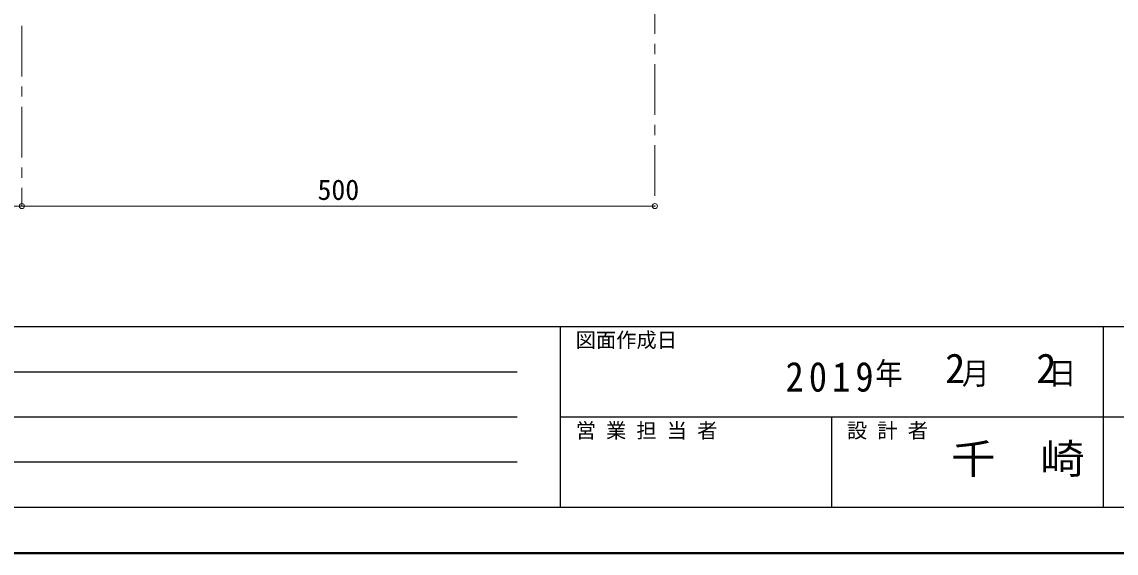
# Model space of a CAD drawing. Units: millimetres at full size, sheet at 1:8; details may follow other scales. Extents: x -1695 to 1545, y -1111 to 1137.
# Drawn here: x -545 to 319, y -1111 to -692 of the extents above; entities that cross this region are included whole.
import ezdxf
from ezdxf.enums import TextEntityAlignment as Align

# ---------------------------------------------------------------- set-up
doc = ezdxf.new("R2010")
doc.units = ezdxf.units.MM
doc.header["$LTSCALE"] = 8
doc.header["$PDMODE"] = 32
doc.header["$PDSIZE"] = 4
doc.linetypes.add('CHAIN1', pattern=[8, 5, -1, 1, -1])
doc.layers.add('0-0_ﾚｲﾔ1', color=4, linetype='Continuous', lineweight=9)
doc.styles.add('ＭＳ ゴシック', font='')
doc.styles.get('ＭＳ ゴシック').set_extended_font_data('MS Gothic')

msp = doc.modelspace()

# ---------------------------------------------------------------- linework, layer by layer
at = {"layer": '0-0_ﾚｲﾔ1', "linetype": 'CHAIN1'}
for p, q in [((-45.137, -596.909), (-45.137, -836.909)), ((-545.137, -694.509), (-545.137, -836.909))]:
    msp.add_line(p, q, dxfattribs=at)
at = {"layer": '0-0_ﾚｲﾔ1'}
for p, q in [((-545.137, -836.909), (-1255.137, -836.909)), ((-45.137, -836.909), (-545.137, -836.909))]:
    msp.add_line(p, q, dxfattribs=at)
at = {"layer": '0-0_ﾚｲﾔ1', "color": 6, "lineweight": 25}
for p, q in [((-1659.137, -932.052), (1508.863, -932.052)), ((-119.709, -1074.909), (-119.709, -932.052)), ((308.863, -932.052), (308.863, -1074.909)), ((-896.852, -967.766), (-153.995, -967.766)), ((-153.995, -1003.481), (-896.852, -1003.481)), ((1508.863, -1003.481), (-119.709, -1003.481)), ((94.577, -1074.909), (94.577, -1003.481)), ((-153.995, -1039.195), (-896.852, -1039.195)), ((1508.863, -1074.909), (-1659.137, -1074.909))]:
    msp.add_line(p, q, dxfattribs=at)
at = {"layer": '0-0_ﾚｲﾔ1', "color": 1, "lineweight": 40}
msp.add_line((1544.863, -1110.909), (-1695.137, -1110.909), dxfattribs=at)
at = {"layer": '0-0_ﾚｲﾔ1', "color": 1}
for p in [(-545.137, -836.909), (-45.137, -836.909)]:
    msp.add_point(p, dxfattribs=at)

# ---------------------------------------------------------------- texts
at = {"layer": '0-0_ﾚｲﾔ1', "color": 7, "style": 'ＭＳ ゴシック'}
for s, height, p in [('500', 16.13, (-311.637, -836.909)), ('図面作成日', 11.73, (-107.709, -952.052)), ('2', 23.46, (184.063, -983.766)), ('2', 23.46, (256.063, -983.766)), ('営 業 担 当 者', 11.73, (-107.709, -1023.481)), ('設 計 者', 11.73, (106.577, -1023.481))]:
    msp.add_text(s, height=height, dxfattribs=at).set_placement(p, align=Align.BOTTOM_LEFT)
at = {"layer": '0-0_ﾚｲﾔ1', "color": 7, "style": 'ＭＳ ゴシック', "width": 1.1}
msp.add_text('千\u3000崎', height=23.46, dxfattribs=at).set_placement((188.863, -1055.195), align=Align.BOTTOM_LEFT)
at = {"layer": '0-0_ﾚｲﾔ1', "color": 7, "attachment_point": 7, "style": 'ＭＳ ゴシック'}
for s, insert, char_height in [('\\T1.27;\\W0.9;年\\~\\~\\~月\\~\\~\\~日', (128.863, -979.766), 17.6), ('\\T1.28;\\W0.9;2019', (58.063, -983.766), 23.46)]:
    msp.add_mtext(s, dxfattribs=dict(at, insert=insert, char_height=char_height))

doc.saveas('drawing.dxf')
